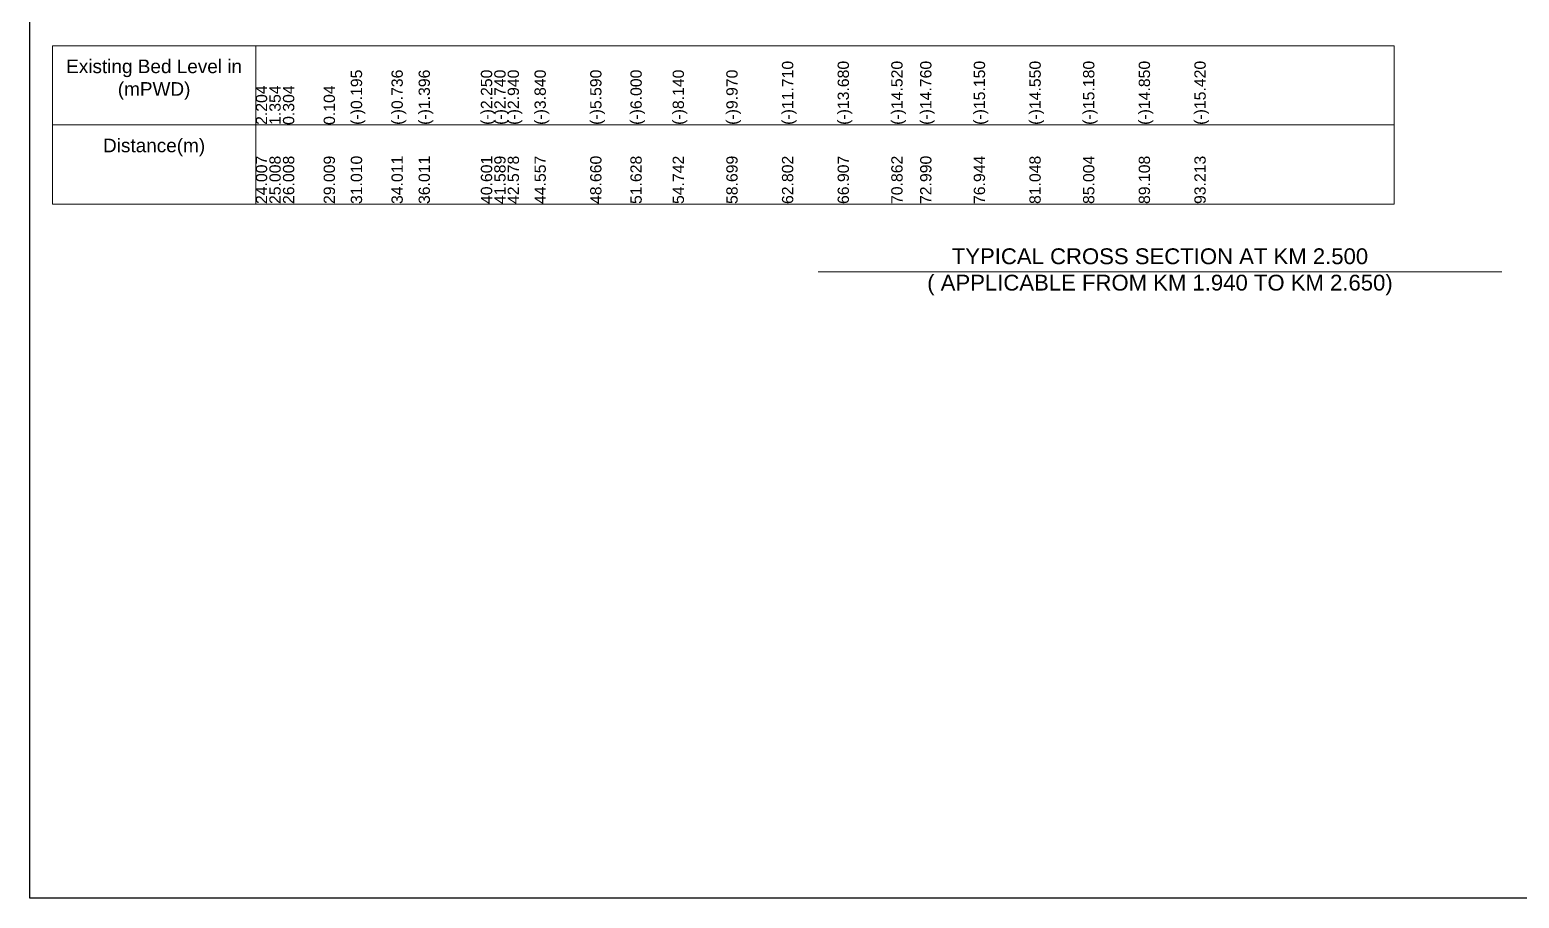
# Model space of a CAD drawing. Header units: inches. Extents: x 89000 to 337533, y -10828 to 570.
# Drawn here: x 237805 to 244394, y -9933 to -6091 of the extents above; entities that cross this region are included whole.
import ezdxf

# ---------------------------------------------------------------- set-up
doc = ezdxf.new("R2010")
doc.units = ezdxf.units.IN
doc.header["$LTSCALE"] = 7
doc.header["$MEASUREMENT"] = 0
for name, color, linetype, lineweight in [('Cross section Data Border', 7, 'Continuous', 9), ('Cross Section Labels', 7, 'Continuous', 9), ('Long Section Labels', 7, 'Continuous', 9)]:
    doc.layers.add(name, color=color, linetype=linetype, lineweight=lineweight)
doc.styles.get("Standard").update_dxf_attribs({"font": 'arial.ttf'})

msp = doc.modelspace()

# ---------------------------------------------------------------- linework, layer by layer
msp.add_lwpolyline([(237804.90132, -2861.63032), (247804.90132, -2861.63032), (247804.90132, -9932.63032), (237804.90132, -9932.63032)], close=True)
at = {"layer": 'Cross section Data Border'}
msp.add_lwpolyline([(237904.90132, -6161.63032), (243841.1113, -6161.63032), (243841.1113, -6861.63032), (237904.90132, -6861.63032)], close=True, dxfattribs=at)
for points in [[(238804.90132, -6161.63032), (238804.90132, -6861.63032)], [(237904.90132, -6511.63032), (243841.1113, -6511.63032)]]:
    msp.add_lwpolyline(points, dxfattribs=at)
at = {"layer": 'Cross Section Labels'}
msp.add_lwpolyline([(241292.90132, -7161.63032), (242804.90132, -7161.63032), (244316.90132, -7161.63032)], dxfattribs=at)

# ---------------------------------------------------------------- texts
at = {"layer": 'Cross section Data Border', "char_height": 60, "width": 800, "attachment_point": 5}
for s, insert in [('Existing Bed Level in (mPWD)', (238354.90132, -6311.63032)), ('Distance(m)', (238354.90132, -6611.63032))]:
    msp.add_mtext(s, dxfattribs=dict(at, insert=insert))
at = {"layer": 'Cross Section Labels', "insert": (242804.90132, -7161.63032), "char_height": 70, "attachment_point": 5}
msp.add_mtext('TYPICAL CROSS SECTION AT KM 2.500^J( APPLICABLE FROM KM 1.940 TO KM 2.650)', dxfattribs=at)
at = {"layer": 'Long Section Labels', "char_height": 50, "attachment_point": 1, "rotation": 90}
for s, insert in [('(-)11.710', (241132.56585, -6511.63032)), ('(-)13.680', (241378.88365, -6511.63032)), ('(-)14.520', (241616.17111, -6511.63032)), ('(-)14.760', (241743.83186, -6511.63032)), ('(-)15.150', (241981.0765, -6511.63032)), ('(-)14.550', (242227.35251, -6511.63032)), ('(-)15.180', (242464.6927, -6511.63032)), ('(-)14.850', (242710.91202, -6511.63032)), ('(-)15.420', (242957.23433, -6511.63032)), ('(-)0.195', (239225.03171, -6511.63032)), ('(-)0.736', (239405.08759, -6511.63032)), ('(-)1.396', (239525.12485, -6511.63032)), ('(-)2.250', (239800.53671, -6511.63032)), ('(-)2.740', (239859.82215, -6511.63032)), ('(-)2.940', (239919.14095, -6511.63032)), ('(-)3.840', (240037.86977, -6511.63032)), ('(-)5.590', (240284.06535, -6511.63032)), ('(-)6.000', (240462.1338, -6511.63032)), ('(-)8.140', (240648.99893, -6511.63032)), ('(-)9.970', (240886.39783, -6511.63032)), ('2.204', (238804.90132, -6511.63032)), ('1.354', (238864.91995, -6511.63032)), ('0.304', (238924.93858, -6511.63032)), ('0.104', (239104.99446, -6511.63032)), ('24.007', (238804.90132, -6861.63032)), ('25.008', (238864.91995, -6861.63032)), ('26.008', (238924.93858, -6861.63032)), ('29.009', (239104.99446, -6861.63032)), ('31.010', (239225.03171, -6861.63032)), ('34.011', (239405.08759, -6861.63032)), ('36.011', (239525.12485, -6861.63032)), ('40.601', (239800.53671, -6861.63032)), ('41.589', (239859.82215, -6861.63032)), ('42.578', (239919.14095, -6861.63032)), ('44.557', (240037.86977, -6861.63032)), ('48.660', (240284.06535, -6861.63032)), ('51.628', (240462.1338, -6861.63032)), ('54.742', (240648.99893, -6861.63032)), ('58.699', (240886.39783, -6861.63032)), ('62.802', (241132.56585, -6861.63032)), ('66.907', (241378.88365, -6861.63032)), ('70.862', (241616.17111, -6861.63032)), ('72.990', (241743.83186, -6861.63032)), ('76.944', (241981.0765, -6861.63032)), ('81.048', (242227.35251, -6861.63032)), ('85.004', (242464.6927, -6861.63032)), ('89.108', (242710.91202, -6861.63032)), ('93.213', (242957.23433, -6861.63032))]:
    msp.add_mtext(s, dxfattribs=dict(at, insert=insert))

doc.saveas('drawing.dxf')
